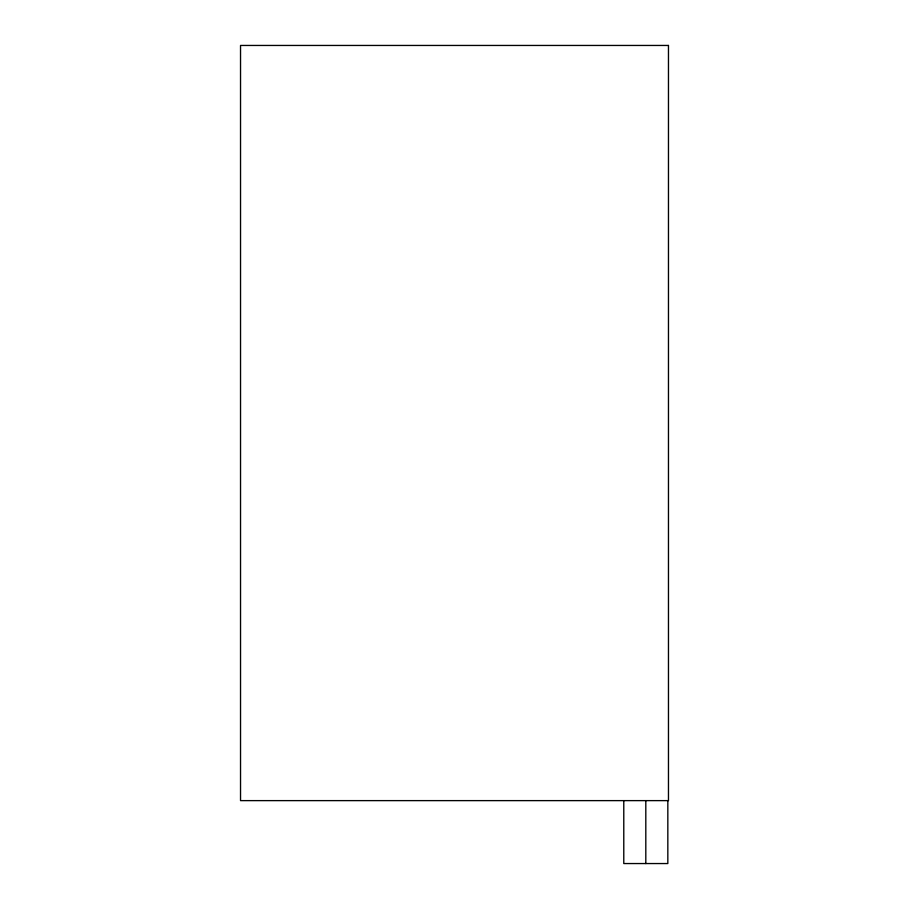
<?xml version="1.0" encoding="UTF-8"?>
<svg xmlns="http://www.w3.org/2000/svg" width="909" height="909" viewBox="0 0 909 909"><rect width="100%" height="100%" fill="white"/><g stroke="black" fill="none" stroke-linecap="round" stroke-linejoin="round"><path stroke-width="1.36" d="M667.831 800.624L667.831 863.55L623.779 863.55L623.779 800.624M645.81 800.624L645.81 863.55M668.467 45.45L240.533 45.45L240.533 800.624L668.467 800.624L668.467 45.45"/></g></svg>
